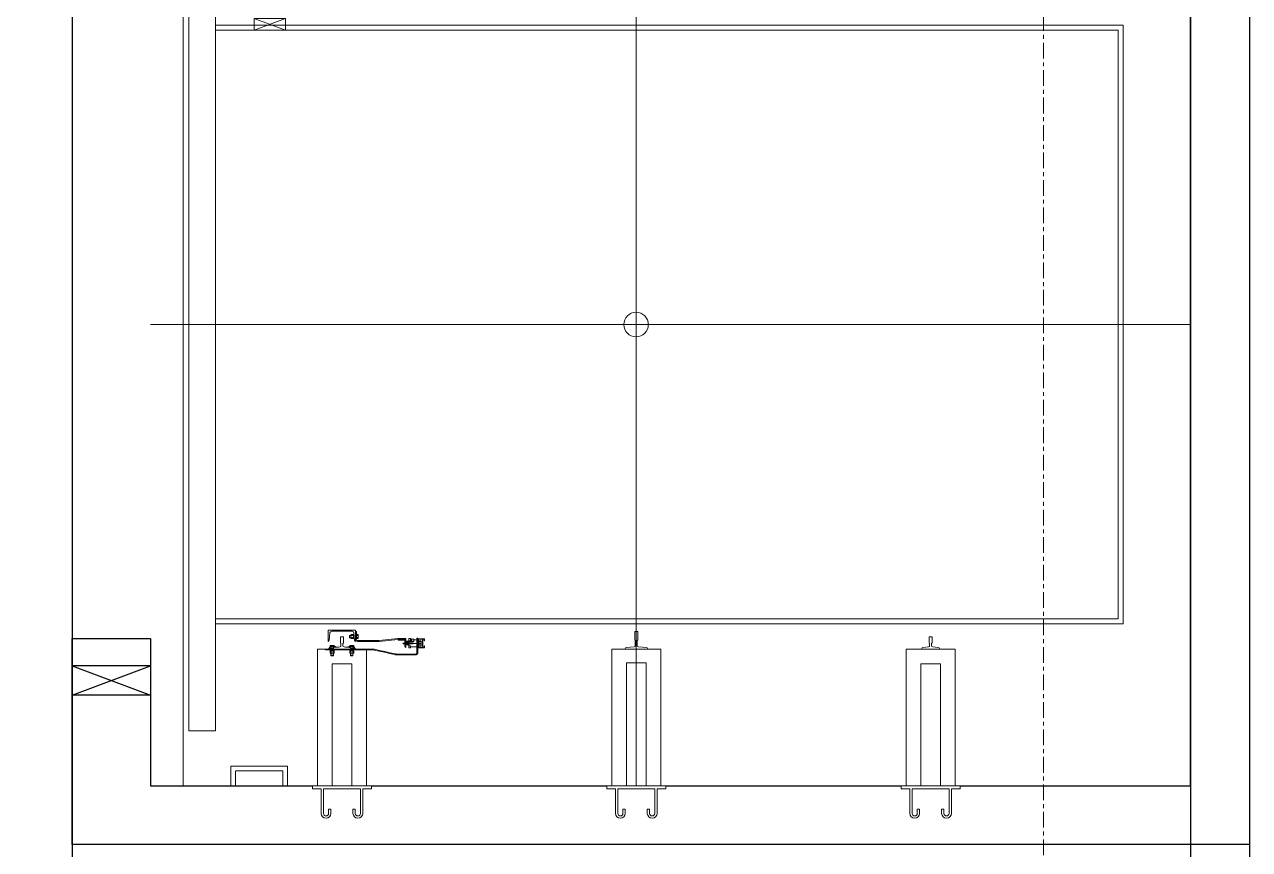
# Model space of a CAD drawing. Extents: x -15449 to 568150, y -1239737 to 53667.
# Drawn here: x 522421 to 528664, y -126160 to -121956 of the extents above; entities that cross this region are included whole.
import ezdxf

# ---------------------------------------------------------------- set-up
doc = ezdxf.new("R2010")
doc.units = 0
doc.header["$LTSCALE"] = 8
doc.linetypes.add('IDA - Grid Line', pattern=[3500, 2000, -500, 500, -500])
doc.layers.get('0').update_dxf_attribs({"color": 1, "linetype": 'CONTINUOUS'})
for name, color, linetype in [('000_CTCI_CSA', 7, 'CONTINUOUS'), ('A-_LIFT----_E-', 8, 'CONTINUOUS'), ('A-_WALLSTRU_E-', 7, 'CONTINUOUS')]:
    doc.layers.add(name, color=color, linetype=linetype)
doc.layers.add('A-_ANOTGRID_E', color=7, linetype='CONTINUOUS', lineweight=9)
doc.layers.add('A-_LIFT----_E', color=7, linetype='CONTINUOUS', lineweight=9)

# ---------------------------------------------------------------- blocks, each defined once
blk = doc.blocks.new('column grid')
at = {"layer": 'A-_ANOTGRID_E', "color": 8, "linetype": 'IDA - Grid Line', "ltscale": 0.005, "true_color": 0x808080}
blk.add_line((7795.6, 9427, 0), (7795.6, -120414.2, 0), dxfattribs=at)
blk = doc.blocks.new('CTCI_Building Footprint and Grid')
at = {"layer": '000_CTCI_CSA', "color": 8}
for p, q in [((1996496.6, -936372.6, 0), (1996496.6, -955472.4, 0)), ((1996196.6, -936672.6, 0), (1996196.6, -955772.4, 0))]:
    blk.add_line(p, q, dxfattribs=at)
at = {"layer": 'A-_LIFT----_E', "color": 252, "lineweight": 18}
blk.add_line((1991061.6, -937772.2, 0), (1991061.6, -942572.2, 0), dxfattribs=at)
at = {"layer": 'A-_LIFT----_E', "color": 252}
for p, q in [((1993371.6, -937772.2, 0), (1993371.6, -942572.2, 0)), ((1996196.6, -940222.2, 0), (1990896.6, -940222.2, 0)), ((1991806.6, -941832.8, 0), (1991810.2, -941793.8, 0)), ((1991819.6, -941785.2, 0), (1991923.3, -941785.2, 0)), ((1991917.6, -941804.4, 0), (1991917.6, -941820, 0)), ((1991918.8, -941801.8, 0), (1991928.6, -941801.8, 0)), ((1991918.8, -941807, 0), (1991928.6, -941807, 0)), ((1991931.8, -941812.8, 0), (1991929.8, -941815.7, 0)), ((1991932.7, -941793.8, 0), (1991936.2, -941832.8, 0)), ((1991952.7, -941807, 0), (1991946.4, -941807, 0)), ((1991953.9, -941804.4, 0), (1991953.9, -941820, 0)), ((1991804.6, -941875.4, 0), (1991804.6, -941874.4, 0)), ((1991805, -941873.5, 0), (1991811.9, -941865.3, 0)), ((1991805.1, -941875.9, 0), (1991807.1, -941875.9, 0)), ((1991815.1, -941873.9, 0), (1991815.1, -941864.9, 0)), ((1991816.6, -941864.9, 0), (1991816.6, -941879.9, 0)), ((1991826.7, -941864.9, 0), (1991826.7, -941879.9, 0)), ((1991827.3, -941864.9, 0), (1991827.3, -941859, 0)), ((1991828.1, -941868.3, 0), (1991828.1, -941864.9, 0)), ((1991829.4, -941867.8, 0), (1991839.2, -941867, 0)), ((1991839.6, -941866.1, 0), (1991839.6, -941866.5, 0)), ((1991903.6, -941866.1, 0), (1991903.6, -941866.5, 0)), ((1991913.9, -941867.8, 0), (1991904.1, -941867, 0)), ((1991917.6, -941818.2, 0), (1991910.6, -941818.2, 0)), ((1991915.1, -941868.3, 0), (1991915.1, -941864.9, 0)), ((1991916, -941864.9, 0), (1991916, -941859, 0)), ((1991916.6, -941864.9, 0), (1991916.6, -941879.9, 0)), ((1991918.8, -941817.4, 0), (1991928.6, -941817.4, 0)), ((1991918.8, -941822.6, 0), (1991928.6, -941822.6, 0)), ((1991926.7, -941864.9, 0), (1991926.7, -941879.9, 0)), ((1991928.1, -941873.9, 0), (1991928.1, -941864.9, 0)), ((1991931.8, -941815.5, 0), (1991929.8, -941818.5, 0)), ((1991938.3, -941873.5, 0), (1991931.4, -941865.3, 0)), ((1991938.1, -941875.9, 0), (1991936.1, -941875.9, 0)), ((1991938.6, -941875.4, 0), (1991938.6, -941874.4, 0)), ((1991952.7, -941817.4, 0), (1991946.4, -941817.4, 0)), ((1992060.9, -941832.2, 0), (1991951.4, -941832.2, 0)), ((1992060.9, -941837.2, 0), (1991951.4, -941837.2, 0)), ((1992062, -941832.1, 0), (1992155.9, -941822.2, 0)), ((1992155.9, -941827.2, 0), (1992062, -941837.1, 0)), ((1992188.4, -941831.2, 0), (1992160.4, -941831.2, 0)), ((1992182.4, -941847.3, 0), (1992182.4, -941847, 0)), ((1992275.4, -941847.2, 0), (1992182.4, -941847.2, 0)), ((1992192.4, -941863.2, 0), (1992192.4, -941835.2, 0)), ((1992196.4, -941828.2, 0), (1992196.4, -941860.2, 0)), ((1992207.4, -941858.2, 0), (1992207.4, -941836.2, 0)), ((1992212.4, -941836.2, 0), (1992212.4, -941829.2, 0)), ((1992212.4, -941865.2, 0), (1992212.4, -941852.2, 0)), ((1992232.4, -941847, 0), (1992232.4, -941847.3, 0)), ((1992261.4, -941839.2, 0), (1992275.4, -941839.2, 0)), ((1992261.4, -941855.2, 0), (1992275.4, -941855.2, 0)), ((1992263.3, -941850.7, 0), (1992263.3, -941843.7, 0)), ((1992265.1, -941846.2, 0), (1992263.3, -941846.2, 0)), ((1992265.1, -941848.2, 0), (1992263.3, -941848.2, 0)), ((1993320.1, -941867.7, 0), (1993361.2, -941865.2, 0)), ((1993366.6, -941859.2, 0), (1993366.6, -941831.6, 0)), ((1993376.6, -941831.6, 0), (1993376.6, -941859.2, 0)), ((1993382.1, -941865.2, 0), (1993423.2, -941867.7, 0)), ((1994832.6, -941867.7, 0), (1994861.2, -941865.2, 0)), ((1994866.6, -941859.2, 0), (1994866.6, -941847.2, 0)), ((1994876.6, -941847.2, 0), (1994876.6, -941859.2, 0)), ((1994882.1, -941865.2, 0), (1994910.7, -941867.7, 0)), ((1994996.6, -941876.2, 0), (1994996.6, -942572.2, 0)), ((1991816.4, -941886, 0), (1991816.4, -941895.5, 0)), ((1991816.6, -941896.3, 0), (1991816.6, -941909.9, 0)), ((1991826.8, -941886, 0), (1991826.8, -941895.5, 0)), ((1991827.6, -941896.3, 0), (1991827.6, -941909, 0)), ((1991915.6, -941896.3, 0), (1991915.6, -941909, 0)), ((1991916.4, -941886, 0), (1991916.4, -941895.5, 0)), ((1991926.7, -941896.3, 0), (1991926.7, -941909.9, 0)), ((1991926.8, -941886, 0), (1991926.8, -941895.5, 0)), ((1990896.6, -942111.4, 0), (1990496.6, -941961.4, 0)), ((1991594.8, -942472.2, 0), (1991304.8, -942472.2, 0)), ((1991569.8, -942497.2, 0), (1991331.2, -942497.2, 0))]:
    blk.add_line(p, q, dxfattribs=at)
at = {"layer": 'A-_LIFT----_E', "color": 252, "elevation": 0, "flags": 128}
for points in [[(1991227.6, -938152.2), (1991091.6, -938152.2), (1991091.6, -942292.2), (1991227.6, -942292.2)], [(1992212.4, -941839.2), (1992212.4, -941842.2), (1992202.4, -941842.2), (1992202.4, -941839.2)], [(1992220.4, -941822.2), (1992220.4, -941834.2), (1992212.4, -941834.2), (1992212.4, -941822.2)], [(1992220.4, -941870.2), (1992220.4, -941860.2), (1992212.4, -941860.2), (1992212.4, -941870.2)], [(1992226.4, -941823.2), (1992220.4, -941823.2), (1992220.4, -941829.2), (1992226.4, -941829.2)], [(1992259.4, -941829.2), (1992259.4, -941865.2), (1992261.4, -941865.2), (1992261.4, -941829.2)], [(1991810.4, -941882.2), (1991832.9, -941882.2), (1991832.9, -941879.9), (1991810.4, -941879.9)], [(1991811.2, -941895.5), (1991811.2, -941886), (1991812.6, -941885.2), (1991830.6, -941885.2), (1991832, -941886), (1991832, -941895.5), (1991830.6, -941896.3), (1991812.6, -941896.3)], [(1991812.5, -941885.2), (1991821, -941885.2), (1991820, -941882.2), (1991812.5, -941882.2)], [(1991821.3, -941882.2), (1991822.3, -941885.2), (1991830.8, -941885.2), (1991830.8, -941882.2)], [(1991932.9, -941882.2), (1991910.4, -941882.2), (1991910.4, -941879.9), (1991932.9, -941879.9)], [(1991932, -941895.5), (1991932, -941886), (1991930.6, -941885.2), (1991912.6, -941885.2), (1991911.2, -941886), (1991911.2, -941895.5), (1991912.6, -941896.3), (1991930.6, -941896.3)], [(1991922, -941882.2), (1991921, -941885.2), (1991912.5, -941885.2), (1991912.5, -941882.2)], [(1991930.8, -941885.2), (1991922.3, -941885.2), (1991923.3, -941882.2), (1991930.8, -941882.2)]]:
    blk.add_lwpolyline(points, close=True, dxfattribs=at)
for points in [[(1991584.6, -938662.2), (1991424.6, -938722.2), (1991424.6, -938662.2), (1991584.6, -938662.2), (1991584.6, -938722.2), (1991424.6, -938662.2)], [(1991227.6, -941747.2), (1995852.6, -941747.2), (1995852.6, -938697.2), (1991227.6, -938697.2)], [(1991227.6, -938722.2), (1995827.6, -938722.2), (1995827.6, -941722.2), (1991227.6, -941722.2), (1991307.6, -941722.2)], [(1991941, -941837.2), (1991941.4, -941837.2), (1991941.4, -941779.2), (1991801.4, -941779.2), (1991801.4, -941837.2), (1991801.8, -941837.2)], [(1991864.6, -941814.2), (1991864.4, -941814.4), (1991864.1, -941814.7), (1991863.9, -941814.9), (1991863.6, -941815.2)], [(1991878.6, -941814.2), (1991875.1, -941814.2), (1991871.6, -941814.2), (1991868.1, -941814.2), (1991864.6, -941814.2)], [(1991879.6, -941815.2), (1991879.4, -941814.9), (1991879.1, -941814.7), (1991878.9, -941814.4), (1991878.6, -941814.2)], [(1991910.6, -941806.2), (1991910.6, -941818.2), (1991909.8, -941817.3), (1991909.8, -941807), (1991910.6, -941806.2), (1991917.6, -941806.2)], [(1991931.8, -941803.3), (1991931.3, -941803.3), (1991930.8, -941803.3), (1991930.3, -941803.3), (1991929.8, -941803.3)], [(1991929.8, -941803.3), (1991929.8, -941807.7), (1991929.8, -941812.2), (1991929.8, -941816.6), (1991929.8, -941821.1)], [(1991933.3, -941800.3), (1991931.8, -941800.3), (1991931.8, -941824.1), (1991935.4, -941824.1)], [(1991931.8, -941821.1), (1991931.8, -941816.6), (1991931.8, -941812.2), (1991931.8, -941807.7), (1991931.8, -941803.3)], [(1991941.4, -941827.2), (1991941.4, -941787.2), (1991946.4, -941787.2), (1991946.4, -941827.2)], [(1991952.7, -941801.8), (1991951.2, -941801.8), (1991949.6, -941801.8), (1991948, -941801.8), (1991946.4, -941801.8)], [(1991946.4, -941801.8), (1991946.4, -941807), (1991946.4, -941812.2), (1991946.4, -941817.4), (1991946.4, -941822.6)], [(1993365.6, -941830.6), (1993363.6, -941830.6), (1993363.6, -941788.2), (1993364.6, -941787.2), (1993378.6, -941787.2), (1993379.6, -941788.2), (1993379.6, -941830.6), (1993377.6, -941830.6)], [(1994865.6, -941846.2), (1994863.6, -941846.2), (1994863.6, -941815.2), (1994864.6, -941814.2), (1994878.6, -941814.2), (1994879.6, -941815.2), (1994879.6, -941846.2), (1994877.6, -941846.2)], [(1991746.6, -942572.2), (1991746.6, -941876.2), (1991996.6, -941876.2), (1991996.6, -942572.2)], [(1992027.9, -941876.2), (1991967.8, -941876.2), (1991907.7, -941876.2), (1991847.6, -941876.2), (1991787.4, -941876.2)], [(1991787.4, -941876.2), (1991787.4, -941877.2), (1991787.4, -941878.2), (1991787.4, -941879.2), (1991787.4, -941880.2)], [(1991809.1, -941873.9), (1991827.3, -941873.9), (1991827.6, -941869.7)], [(1991809.6, -941868), (1991809.6, -941864.9), (1991812.2, -941864.9), (1991833.2, -941864.9), (1991833.2, -941860.6)], [(1991812.8, -941864.3), (1991811.2, -941864.3), (1991811.2, -941858.2), (1991812.6, -941857.4), (1991830.6, -941857.4), (1991832, -941858.2), (1991832, -941860.1), (1991832, -941864.3), (1991830.1, -941864.3)], [(1991815.6, -941864.9), (1991813.2, -941864.9), (1991813.2, -941864.3), (1991830.1, -941864.3), (1991830.1, -941864.9), (1991827.6, -941864.9)], [(1991827.6, -941879.9), (1991827.6, -941869.1), (1991827.6, -941864.9), (1991815.6, -941864.9), (1991815.6, -941879.9)], [(1991816.4, -941858.2), (1991816.4, -941861.4), (1991816.4, -941864.3)], [(1991826.8, -941858.2), (1991826.8, -941858.9), (1991826.8, -941864.3)], [(1991827.1, -941873.7), (1991827.1, -941874.3), (1991827.1, -941874.9), (1991827.1, -941875.5), (1991827.1, -941876.2)], [(1991827.1, -941876.2), (1991849.4, -941876.2), (1991871.6, -941876.2), (1991893.9, -941876.2), (1991916.1, -941876.2)], [(1991861.2, -941865.2), (1991854, -941865.8), (1991846.9, -941866.4), (1991839.8, -941867.1), (1991832.6, -941867.7)], [(1991863.6, -941815.2), (1991863.6, -941822.9), (1991863.6, -941830.7), (1991863.6, -941838.4), (1991863.6, -941846.2)], [(1991863.6, -941846.2), (1991864.1, -941846.2), (1991864.6, -941846.2), (1991865.1, -941846.2), (1991865.6, -941846.2)], [(1991866.6, -941847.2), (1991866.6, -941850.2), (1991866.6, -941853.2), (1991866.6, -941856.2), (1991866.6, -941859.2)], [(1991876.6, -941859.2), (1991876.6, -941856.2), (1991876.6, -941853.2), (1991876.6, -941850.2), (1991876.6, -941847.2)], [(1991877.6, -941846.2), (1991878.1, -941846.2), (1991878.6, -941846.2), (1991879.1, -941846.2), (1991879.6, -941846.2)], [(1991879.6, -941846.2), (1991879.6, -941838.4), (1991879.6, -941830.7), (1991879.6, -941822.9), (1991879.6, -941815.2)], [(1991910.7, -941867.7), (1991903.5, -941867.1), (1991896.4, -941866.4), (1991889.3, -941865.8), (1991882.1, -941865.2)], [(1991933.6, -941868), (1991933.6, -941864.9), (1991931.1, -941864.9), (1991910.1, -941864.9), (1991910.1, -941860.6)], [(1991930.5, -941864.3), (1991932, -941864.3), (1991932, -941858.2), (1991930.6, -941857.4), (1991912.6, -941857.4), (1991911.2, -941858.2), (1991911.2, -941860.1), (1991911.2, -941864.3), (1991913.2, -941864.3)], [(1991927.6, -941864.9), (1991930.1, -941864.9), (1991930.1, -941864.3), (1991913.2, -941864.3), (1991913.2, -941864.9), (1991915.6, -941864.9)], [(1991915.6, -941879.9), (1991915.6, -941869.1), (1991915.6, -941864.9), (1991927.6, -941864.9), (1991927.6, -941879.9)], [(1991934.1, -941873.9), (1991916, -941873.9), (1991915.7, -941869.7)], [(1991916.1, -941876.2), (1991916.1, -941875.5), (1991916.1, -941874.9), (1991916.1, -941874.3), (1991916.1, -941873.7)], [(1991916.4, -941858.2), (1991916.4, -941858.9), (1991916.4, -941864.3)], [(1991926.8, -941858.2), (1991926.8, -941861.4), (1991926.8, -941864.3)], [(1991929.8, -941821.1), (1991930.3, -941821.1), (1991930.8, -941821.1), (1991931.3, -941821.1), (1991931.8, -941821.1)], [(1991946.4, -941822.6), (1991948, -941822.6), (1991949.6, -941822.6), (1991951.2, -941822.6), (1991952.7, -941822.6)], [(1992156.4, -941827.2), (1992196.4, -941827.2), (1992196.4, -941867.2)], [(1992157, -941822.2), (1992196.4, -941822.2), (1992196.4, -941827.2), (1992157, -941827.2)], [(1992183.8, -941845.6), (1992199.9, -941844.2), (1992214.9, -941844.2), (1992231.1, -941845.6)], [(1992214.9, -941850.2), (1992214.9, -941852.2), (1992199.9, -941852.2), (1992199.9, -941850.2), (1992183.8, -941848.8)], [(1992238.4, -941839.2), (1992196.4, -941839.2), (1992196.4, -941836.2), (1992238.4, -941836.2), (1992238.4, -941839.2), (1992238.4, -941826.2), (1992226.4, -941826.2), (1992226.4, -941836.2)], [(1992199.9, -941844.2), (1992199.9, -941842.2), (1992214.9, -941842.2), (1992214.9, -941844.2)], [(1992231.1, -941848.8), (1992214.9, -941850.2), (1992199.9, -941850.2)], [(1992238.4, -941829.2), (1992257.4, -941829.2), (1992257.4, -941865.2), (1992220.4, -941865.2)], [(1992257.4, -941820.2), (1992256.4, -941820.2), (1992255.4, -941820.2), (1992254.4, -941820.2), (1992253.4, -941820.2)], [(1992253.4, -941820.2), (1992253.4, -941839.4), (1992253.4, -941858.7), (1992253.4, -941877.9), (1992253.4, -941897.2)], [(1992257.4, -941897.2), (1992257.4, -941877.9), (1992257.4, -941858.7), (1992257.4, -941839.4), (1992257.4, -941820.2)], [(1992257.4, -941827.1), (1992257.4, -941837.1), (1992257.4, -941847.2), (1992257.4, -941857.2), (1992257.4, -941867.3)], [(1992258.6, -941867.3), (1992258.6, -941857.2), (1992258.6, -941847.2), (1992258.6, -941837.1), (1992258.6, -941827.1)], [(1992290, -941824.7), (1992282.5, -941824.7), (1992274.9, -941824.7), (1992267.4, -941824.7), (1992259.8, -941824.7)], [(1992259.8, -941825.9), (1992267.4, -941825.9), (1992274.9, -941825.9), (1992282.5, -941825.9), (1992290, -941825.9)], [(1992290, -941868.5), (1992282.5, -941868.5), (1992274.9, -941868.5), (1992267.4, -941868.5), (1992259.8, -941868.5)], [(1992259.8, -941869.7), (1992267.4, -941869.7), (1992274.9, -941869.7), (1992282.5, -941869.7), (1992290, -941869.7)], [(1992261.4, -941833.7), (1992275.4, -941833.7), (1992275.4, -941860.7), (1992261.4, -941860.7)], [(1992262.6, -941851.9), (1992261.4, -941851.9), (1992261.4, -941842.4), (1992262.6, -941842.4)], [(1992282.4, -941824.7), (1992282.4, -941835.9), (1992282.4, -941847.2), (1992282.4, -941858.4), (1992282.4, -941869.7)], [(1992283.6, -941824.7), (1992283.3, -941824.7), (1992283, -941824.7), (1992282.7, -941824.7), (1992282.4, -941824.7)], [(1992282.4, -941869.7), (1992282.7, -941869.7), (1992283, -941869.7), (1992283.3, -941869.7), (1992283.6, -941869.7)], [(1992283.6, -941869.7), (1992283.6, -941858.4), (1992283.6, -941847.2), (1992283.6, -941835.9), (1992283.6, -941824.7)], [(1992291.2, -941827.1), (1992291.2, -941829), (1992291.2, -941830.9), (1992291.2, -941832.8), (1992291.2, -941834.7)], [(1992291.2, -941834.7), (1992291.5, -941834.7), (1992291.8, -941834.7), (1992292.1, -941834.7), (1992292.4, -941834.7)], [(1992292.4, -941859.7), (1992292.1, -941859.7), (1992291.8, -941859.7), (1992291.5, -941859.7), (1992291.2, -941859.7)], [(1992291.2, -941859.7), (1992291.2, -941861.6), (1992291.2, -941863.5), (1992291.2, -941865.4), (1992291.2, -941867.3)], [(1992292.4, -941834.7), (1992292.4, -941832.8), (1992292.4, -941830.9), (1992292.4, -941829), (1992292.4, -941827.1)], [(1992292.4, -941867.3), (1992292.4, -941865.4), (1992292.4, -941863.5), (1992292.4, -941861.6), (1992292.4, -941859.7)], [(1993246.6, -942572.2), (1993246.6, -941876.2), (1993496.6, -941876.2), (1993496.6, -942572.2)], [(1993428.6, -941873.7), (1993428.6, -941876.2), (1993314.6, -941876.2), (1993314.6, -941873.7)], [(1994746.6, -941876.2), (1994996.6, -941876.2), (1994746.6, -941876.2), (1994746.6, -942572.2)], [(1994916.1, -941873.7), (1994916.1, -941876.2), (1994827.1, -941876.2), (1994827.1, -941873.7)], [(1991787.4, -941880.2), (1991847.7, -941880.2), (1991907.9, -941880.2), (1991968.2, -941880.2), (1992028.5, -941880.2)], [(1991815.6, -941896.3), (1991815.6, -941909), (1991816.6, -941909.9), (1991826.7, -941909.9)], [(1991815.6, -941909), (1991827.6, -941909), (1991826.7, -941909.9), (1991826.7, -941896.3)], [(1991927.6, -941909), (1991915.6, -941909), (1991916.6, -941909.9)], [(1991927.6, -941896.3), (1991927.6, -941909), (1991926.7, -941909.9), (1991916.6, -941909.9), (1991916.6, -941896.3)], [(1992036.3, -941881.2), (1992061.9, -941886.9), (1992087.6, -941892.6), (1992113.3, -941898.3), (1992138.9, -941904)], [(1992143.7, -941900.2), (1992117, -941894.5), (1992090.2, -941888.8), (1992063.5, -941883), (1992036.8, -941877.3)], [(1992148.1, -941905.2), (1992173.4, -941905.2), (1992198.8, -941905.2), (1992224.1, -941905.2), (1992249.4, -941905.2)], [(1992249.4, -941901.2), (1992224.9, -941901.2), (1992200.4, -941901.2), (1992175.8, -941901.2), (1992151.3, -941901.2)], [(1990496.6, -942111.4), (1990496.6, -941961.4), (1990896.6, -941961.4), (1990896.6, -942111.4), (1990496.6, -942111.4), (1990896.6, -941961.4)], [(1991821.6, -942572.2), (1991821.6, -941951.2), (1991921.6, -941951.2), (1991921.6, -942572.2)], [(1993321.6, -942572.2), (1993321.6, -941946.2), (1993421.6, -941946.2), (1993421.6, -942572.2)], [(1994921.6, -942572.2), (1994921.6, -941951.2), (1994821.6, -941951.2), (1994821.6, -942572.2)], [(1991304.8, -942560.8), (1991304.8, -942572.2), (1991304.8, -942472.2), (1991304.8, -942542.2)], [(1991329.8, -942572.2), (1991329.8, -942497.2), (1991329.8, -942542.2)], [(1991569.8, -942556), (1991569.8, -942572.2), (1991569.8, -942497.2), (1991569.8, -942542.2)], [(1991594.8, -942557.8), (1991594.8, -942572.2), (1991594.8, -942472.2), (1991594.8, -942542.2)], [(1992021.6, -942572.2), (1991946.6, -942572.2), (1991871.6, -942572.2), (1991796.6, -942572.2), (1991721.6, -942572.2)], [(1991721.6, -942572.2), (1991721.6, -942576.2), (1991721.6, -942580.2), (1991721.6, -942584.2), (1991721.6, -942588.2)], [(1991721.6, -942588.2), (1991732.6, -942588.2), (1991743.6, -942588.2), (1991754.6, -942588.2), (1991765.6, -942588.2)], [(1991765.6, -942588.2), (1991765.6, -942619.4), (1991765.6, -942650.7), (1991765.6, -942681.9), (1991765.6, -942713.2)], [(1991777.6, -942713.2), (1991777.6, -942681.9), (1991777.6, -942650.7), (1991777.6, -942619.4), (1991777.6, -942588.2)], [(1991777.6, -942588.2), (1991824.6, -942588.2), (1991871.6, -942588.2), (1991918.6, -942588.2), (1991965.6, -942588.2)], [(1991965.6, -942588.2), (1991965.6, -942619.4), (1991965.6, -942650.7), (1991965.6, -942681.9), (1991965.6, -942713.2)], [(1991977.6, -942713.2), (1991977.6, -942681.9), (1991977.6, -942650.7), (1991977.6, -942619.4), (1991977.6, -942588.2)], [(1991977.6, -942588.2), (1991988.6, -942588.2), (1991999.6, -942588.2), (1992010.6, -942588.2), (1992021.6, -942588.2)], [(1992021.6, -942588.2), (1992021.6, -942584.2), (1992021.6, -942580.2), (1992021.6, -942576.2), (1992021.6, -942572.2)], [(1993521.6, -942572.2), (1993446.6, -942572.2), (1993371.6, -942572.2), (1993296.6, -942572.2), (1993221.6, -942572.2)], [(1993221.6, -942572.2), (1993221.6, -942576.2), (1993221.6, -942580.2), (1993221.6, -942584.2), (1993221.6, -942588.2)], [(1993221.6, -942588.2), (1993232.6, -942588.2), (1993243.6, -942588.2), (1993254.6, -942588.2), (1993265.6, -942588.2)], [(1993265.6, -942588.2), (1993265.6, -942619.4), (1993265.6, -942650.7), (1993265.6, -942681.9), (1993265.6, -942713.2)], [(1993277.6, -942713.2), (1993277.6, -942681.9), (1993277.6, -942650.7), (1993277.6, -942619.4), (1993277.6, -942588.2)], [(1993277.6, -942588.2), (1993324.6, -942588.2), (1993371.6, -942588.2), (1993418.6, -942588.2), (1993465.6, -942588.2)], [(1993465.6, -942588.2), (1993465.6, -942619.4), (1993465.6, -942650.7), (1993465.6, -942681.9), (1993465.6, -942713.2)], [(1993477.6, -942713.2), (1993477.6, -942681.9), (1993477.6, -942650.7), (1993477.6, -942619.4), (1993477.6, -942588.2)], [(1993477.6, -942588.2), (1993488.6, -942588.2), (1993499.6, -942588.2), (1993510.6, -942588.2), (1993521.6, -942588.2)], [(1993521.6, -942588.2), (1993521.6, -942584.2), (1993521.6, -942580.2), (1993521.6, -942576.2), (1993521.6, -942572.2)], [(1995021.6, -942572.2), (1994946.6, -942572.2), (1994871.6, -942572.2), (1994796.6, -942572.2), (1994721.6, -942572.2)], [(1994721.6, -942572.2), (1994721.6, -942576.2), (1994721.6, -942580.2), (1994721.6, -942584.2), (1994721.6, -942588.2)], [(1994721.6, -942588.2), (1994732.6, -942588.2), (1994743.6, -942588.2), (1994754.6, -942588.2), (1994765.6, -942588.2)], [(1994765.6, -942588.2), (1994765.6, -942619.4), (1994765.6, -942650.7), (1994765.6, -942681.9), (1994765.6, -942713.2)], [(1994777.6, -942713.2), (1994777.6, -942681.9), (1994777.6, -942650.7), (1994777.6, -942619.4), (1994777.6, -942588.2)], [(1994777.6, -942588.2), (1994824.6, -942588.2), (1994871.6, -942588.2), (1994918.6, -942588.2), (1994965.6, -942588.2)], [(1994965.6, -942588.2), (1994965.6, -942619.4), (1994965.6, -942650.7), (1994965.6, -942681.9), (1994965.6, -942713.2)], [(1994977.6, -942713.2), (1994977.6, -942681.9), (1994977.6, -942650.7), (1994977.6, -942619.4), (1994977.6, -942588.2)], [(1994977.6, -942588.2), (1994988.6, -942588.2), (1994999.6, -942588.2), (1995010.6, -942588.2), (1995021.6, -942588.2)], [(1995021.6, -942588.2), (1995021.6, -942584.2), (1995021.6, -942580.2), (1995021.6, -942576.2), (1995021.6, -942572.2)], [(1991815.6, -942692), (1991812.6, -942692), (1991809.6, -942692), (1991806.6, -942692), (1991803.6, -942692)], [(1991803.6, -942692), (1991803.6, -942697.3), (1991803.6, -942702.6), (1991803.6, -942707.9), (1991803.6, -942713.2)], [(1991815.6, -942713.2), (1991815.6, -942707.9), (1991815.6, -942702.6), (1991815.6, -942697.3), (1991815.6, -942692)], [(1991939.6, -942692), (1991936.6, -942692), (1991933.6, -942692), (1991930.6, -942692), (1991927.6, -942692)], [(1991927.6, -942692), (1991927.6, -942697.3), (1991927.6, -942702.6), (1991927.6, -942707.9), (1991927.6, -942713.2)], [(1991939.6, -942713.2), (1991939.6, -942707.9), (1991939.6, -942702.6), (1991939.6, -942697.3), (1991939.6, -942692)], [(1993315.6, -942692), (1993312.6, -942692), (1993309.6, -942692), (1993306.6, -942692), (1993303.6, -942692)], [(1993303.6, -942692), (1993303.6, -942697.3), (1993303.6, -942702.6), (1993303.6, -942707.9), (1993303.6, -942713.2)], [(1993315.6, -942713.2), (1993315.6, -942707.9), (1993315.6, -942702.6), (1993315.6, -942697.3), (1993315.6, -942692)], [(1993439.6, -942692), (1993436.6, -942692), (1993433.6, -942692), (1993430.6, -942692), (1993427.6, -942692)], [(1993427.6, -942692), (1993427.6, -942697.3), (1993427.6, -942702.6), (1993427.6, -942707.9), (1993427.6, -942713.2)], [(1993439.6, -942713.2), (1993439.6, -942707.9), (1993439.6, -942702.6), (1993439.6, -942697.3), (1993439.6, -942692)], [(1994815.6, -942692), (1994812.6, -942692), (1994809.6, -942692), (1994806.6, -942692), (1994803.6, -942692)], [(1994803.6, -942692), (1994803.6, -942697.3), (1994803.6, -942702.6), (1994803.6, -942707.9), (1994803.6, -942713.2)], [(1994815.6, -942713.2), (1994815.6, -942707.9), (1994815.6, -942702.6), (1994815.6, -942697.3), (1994815.6, -942692)], [(1994939.6, -942692), (1994936.6, -942692), (1994933.6, -942692), (1994930.6, -942692), (1994927.6, -942692)], [(1994927.6, -942692), (1994927.6, -942697.3), (1994927.6, -942702.6), (1994927.6, -942707.9), (1994927.6, -942713.2)], [(1994939.6, -942713.2), (1994939.6, -942707.9), (1994939.6, -942702.6), (1994939.6, -942697.3), (1994939.6, -942692)]]:
    blk.add_lwpolyline(points, dxfattribs=at)
at = {"layer": 'A-_LIFT----_E', "color": 252}
blk.add_circle((1993370.3, -940222.2, 0), 62.5, dxfattribs=at)
for centre, radius, start, end in [((1991819.6, -941794.7, 0), 9.5, 90, 174.83538), ((1991921, -941804.4, 0), 3.41, 130.41744, 229.58256), ((1991929.4, -941812.2, 0), 11.9, 153.99218, 206.00782), ((1991923.3, -941794.7, 0), 9.5, 5.16462, 90), ((1991926.4, -941804.4, 0), 3.41, 310.41744, 49.58256), ((1991917.9, -941812.2, 0), 11.9, 333.99218, 26.00782), ((1991950.5, -941804.4, 0), 3.41, 310.41744, 49.58256), ((1991942.1, -941812.2, 0), 11.8, 333.99218, 26.00782), ((1991801.8, -941832.4, 0), 4.8, 270, 354.83538), ((1991806.1, -941874.4, 0), 1.5, 139.92184, 180), ((1991805.1, -941875.4, 0), 0.5, 180, 270), ((1991807.1, -941875.4, 0), 0.5, 270, 0), ((1991809.1, -941875.4, 0), 1.5, 90, 180), ((1991813.8, -941862, 0), 4.59, 55.55313, 115.55313), ((1991825.6, -941876.9, 0), 18, 40.74905, 139.92184), ((1991821.6, -941874.6, 0), 17.2, 72.38753, 107.61247), ((1991829.4, -941862, 0), 4.59, 64.44687, 124.44687), ((1991833.1, -941873.7, 0), 6, 95.06362, 180), ((1991829.6, -941869.8, 0), 2, 94.5, 177), ((1991839.1, -941866.5, 0), 0.5, 274.5, 0), ((1991838.1, -941866.1, 0), 1.5, 0, 40.74905), ((1991860.6, -941859.2, 0), 6, 275.06362, 0), ((1991865.6, -941847.2, 0), 1, 0, 90), ((1991877.6, -941847.2, 0), 1, 90, 180), ((1991882.6, -941859.2, 0), 6, 180, 264.93638), ((1991905.1, -941866.1, 0), 1.5, 139.25095, 180), ((1991904.1, -941866.5, 0), 0.5, 180, 265.5), ((1991917.6, -941876.9, 0), 18, 40.07816, 139.25095), ((1991910.1, -941873.7, 0), 6, 0, 84.93638), ((1991913.8, -941862, 0), 4.59, 55.55313, 115.55313), ((1991913.7, -941869.8, 0), 2, 3, 85.5), ((1991921.6, -941874.6, 0), 17.2, 72.38753, 107.61247), ((1991921, -941820, 0), 3.41, 130.41744, 229.58256), ((1991929.4, -941862, 0), 4.59, 64.44687, 124.44687), ((1991926.4, -941820, 0), 3.41, 310.41744, 49.58256), ((1991934.1, -941875.4, 0), 1.5, 0, 90), ((1991936.1, -941875.4, 0), 0.5, 180, 270), ((1991941, -941832.4, 0), 4.8, 185.16462, 270), ((1991938.1, -941875.4, 0), 0.5, 270, 0), ((1991937.1, -941874.4, 0), 1.5, 0, 40.07816), ((1991951.4, -941827.2, 0), 10, 180, 270), ((1991951.4, -941827.2, 0), 5, 180, 270), ((1991950.5, -941820, 0), 3.41, 310.41744, 49.58256), ((1992027.9, -941911.2, 0), 35, 75.37913, 90), ((1992060.9, -941822.2, 0), 10, 270, 276.00901), ((1992060.9, -941827.2, 0), 10, 270, 276.00901), ((1992157, -941832.2, 0), 10, 90, 96.00901), ((1992157, -941837.2, 0), 10, 90, 96.00901), ((1992160.4, -941827.2, 0), 4, 180, 270), ((1992183.9, -941847, 0), 1.5, 94.89909, 180), ((1992183.9, -941847.3, 0), 1.5, 180, 265.10091), ((1992188.4, -941835.2, 0), 4, 0, 90), ((1992196.4, -941863.2, 0), 4, 180, 270), ((1992230.9, -941847, 0), 1.5, 0, 85.10091), ((1992230.9, -941847.3, 0), 1.5, 274.89909, 0), ((1992259.8, -941827.1, 0), 2.4, 90, 180), ((1992259.8, -941867.3, 0), 2.4, 180, 270), ((1992259.8, -941827.1, 0), 1.2, 90, 180), ((1992259.8, -941867.3, 0), 1.2, 180, 270), ((1992262.6, -941843.9, 0), 1.5, 36.04718, 90), ((1992262.6, -941850.4, 0), 1.5, 270, 323.95282), ((1992258.1, -941847.2, 0), 7.02, 323.95282, 36.04718), ((1992290, -941827.1, 0), 2.4, 0, 90), ((1992290, -941827.1, 0), 1.2, 0, 90), ((1992290, -941867.3, 0), 2.4, 270, 0), ((1992290, -941867.3, 0), 1.2, 270, 0), ((1993320.6, -941873.7, 0), 6, 95.06362, 180), ((1993360.6, -941859.2, 0), 6, 275.06362, 360), ((1993365.6, -941831.6, 0), 1, 0, 90), ((1993377.6, -941831.6, 0), 1, 90, 180), ((1993382.6, -941859.2, 0), 6, 180, 264.93638), ((1993422.6, -941873.7, 0), 6, 360, 84.93638), ((1994833.1, -941873.7, 0), 6, 95.06362, 180), ((1994860.6, -941859.2, 0), 6, 275.06362, 0), ((1994865.6, -941847.2, 0), 1, 360, 90), ((1994877.6, -941847.2, 0), 1, 90, 180), ((1994882.6, -941859.2, 0), 6, 180, 264.93638), ((1994910.1, -941873.7, 0), 6, 360, 84.93638), ((1991813.8, -941889.8, 0), 4.6, 55.56153, 115.56153), ((1991813.8, -941891.7, 0), 4.6, 244.43847, 304.43847), ((1991821.6, -941902.4, 0), 17.2, 72.38303, 107.61697), ((1991821.6, -941879.2, 0), 17.2, 252.38303, 287.61697), ((1991829.4, -941889.8, 0), 4.6, 64.43847, 124.43847), ((1991829.4, -941891.7, 0), 4.6, 235.56153, 295.56153), ((1991913.8, -941889.8, 0), 4.6, 55.56153, 115.56153), ((1991913.8, -941891.7, 0), 4.6, 244.43847, 304.43847), ((1991921.6, -941902.4, 0), 17.2, 72.38303, 107.61697), ((1991921.6, -941879.2, 0), 17.2, 252.38303, 287.61697), ((1991929.4, -941889.8, 0), 4.6, 64.43847, 124.43847), ((1991929.4, -941891.7, 0), 4.6, 235.56153, 295.56153), ((1992028.5, -941910.2, 0), 30, 74.87599, 90), ((1992148.1, -941870.2, 0), 35, 254.87599, 270), ((1992151.3, -941871.2, 0), 30, 255.37913, 270), ((1992249.4, -941897.2, 0), 8, 270, 0), ((1992249.4, -941897.2, 0), 4, 270, 0), ((1991790.6, -942713.2, 0), 25, 180, 0), ((1991790.6, -942713.2, 0), 13, 180, 0), ((1991952.6, -942713.2, 0), 25, 180, 0), ((1991952.6, -942713.2, 0), 13, 180, 0), ((1993290.6, -942713.2, 0), 25, 180, 0), ((1993290.6, -942713.2, 0), 13, 180, 0), ((1993452.6, -942713.2, 0), 25, 180, 0), ((1993452.6, -942713.2, 0), 13, 180, 0), ((1994790.6, -942713.2, 0), 25, 180, 0), ((1994790.6, -942713.2, 0), 13, 180, 0), ((1994952.6, -942713.2, 0), 25, 180, 0), ((1994952.6, -942713.2, 0), 13, 180, 0)]:
    blk.add_arc(centre, radius, start, end, dxfattribs=at)
at = {"layer": 'A-_LIFT----_E-', "color": 252, "elevation": 0, "flags": 128}
blk.add_lwpolyline([(1990896.6, -942111.4), (1990496.8, -942111.4), (1990896.6, -941961.4), (1990496.8, -941961.4)], close=True, dxfattribs=at)
at = {"layer": 'A-_WALLSTRU_E-', "color": 252}
for p, q in [((1992021.6, -942572.2, 0), (1993221.6, -942572.2, 0)), ((1993521.6, -942572.2, 0), (1994721.6, -942572.2, 0))]:
    blk.add_line(p, q, dxfattribs=at)
at = {"layer": 'A-_WALLSTRU_E-', "color": 252, "elevation": 0, "flags": 128}
for points in [[(1991421.6, -937772.2), (1990896.6, -937772.2), (1990896.6, -938622.2), (1990496.8, -938622.2), (1990496.8, -937422.2), (1996496.6, -937422.2), (1996496.6, -942872.1)], [(1995021.6, -942572.2), (1996196.6, -942572.2), (1996196.6, -937772.2), (1995811.6, -937772.2)], [(1996496.6, -942872.1), (1990496.3, -942872.1), (1990496.3, -942872.6), (1990496.3, -942872.5), (1990496.3, -941822.2), (1990896.6, -941822.2), (1990896.6, -942572.2), (1991721.6, -942572.2)]]:
    blk.add_lwpolyline(points, dxfattribs=at)
at = {"color": 252}
blk.add_blockref('column grid', (1987651, -866033, 0), dxfattribs=at)

msp = doc.modelspace()

# ---------------------------------------------------------------- linework, layer by layer
at = {"color": 8, "true_color": 0x808080, "elevation": 0}
msp.add_lwpolyline([(522663.8101, -131635.7181), (516963.665, -131635.7181), (516963.665, -119635.5634), (522663.8101, -119635.5634)], close=True, dxfattribs=at)

# ---------------------------------------------------------------- block references
at = {"layer": '000_CTCI_CSA', "color": 2}
msp.add_blockref('CTCI_Building Footprint and Grid', (-1467832.5298, 816737), dxfattribs=at)

doc.saveas('drawing.dxf')
